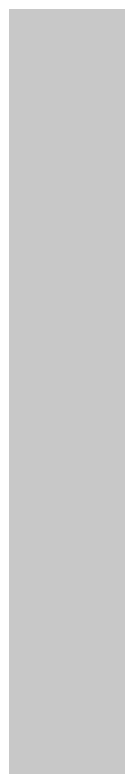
# Model space of a CAD drawing. Header units: millimetres. Extents: x -59 to 56, y -47 to 48.
# Drawn here: x -19.1139 to -19.0873, y -13.6436 to -13.4514 of the extents above; entities that cross this region are included whole.
import ezdxf

# ---------------------------------------------------------------- set-up
doc = ezdxf.new("R2010")
doc.units = ezdxf.units.MM
doc.layers.add('Bottom Layer', color=7, linetype='Continuous', true_color=0x0000ff)
doc.layers.add('Top Layer', color=7, linetype='Continuous', true_color=0xff0000)

msp = doc.modelspace()

# ---------------------------------------------------------------- hatches: boundary and pattern name
at = {"layer": 'Bottom Layer'}
msp.add_hatch(color=256, dxfattribs=at).paths.add_polyline_path([(-22.88723292587062, -39.64185928371857), (-45.774465921304355, 0), (-22.887232925870617, 39.64185928371857), (22.887232925870627, 39.64185928371857), (45.77446592130436, 0), (22.88723292587062, -39.64185928371857)])
at = {"layer": 'Top Layer'}
msp.add_hatch(color=256, dxfattribs=at).paths.add_polyline_path([(-22.88723292587062, -39.64185928371857), (-45.774465921304355, 0), (-22.887232925870617, 39.64185928371857), (22.887232925870627, 39.64185928371857), (45.77446592130436, 0), (22.88723292587062, -39.64185928371857)])

# ---------------------------------------------------------------- linework, layer by layer
at = {"layer": 'Bottom Layer', "const_width": 0.05080010160020321}
msp.add_lwpolyline([(-21.10182208617377, -15.320831446118445), (-20.39298333113223, -14.611991767293041), (-19.209495694119767, -13.928704861481304), (-19.20949560853875, -13.928704812071095), (-19.07840700825019, -13.797616211782536), (-19.030425250398032, -13.61854585364182), (-19.04262859937756, -13.525852215441526), (-19.07840700825019, -13.439475495501105), (-19.078407057679016, -13.439475409887887), (-19.578406958277498, -12.573450178271939), (-19.57840700825019, -12.573450091716667), (-19.70949560853875, -12.442361491428109), (-19.888565966679465, -12.394379733575951), (-19.981259604879757, -12.406583082555482), (-20.06763632482018, -12.442361491428109), (-20.067636405719465, -12.442361538135344), (-21.62587600860709, -13.34201159232444), (-21.70626221370337, -13.405009680711817), (-21.765598274465574, -13.488135687493502), (-21.76559827446673, -13.4881356874957), (-22.293097795335452, -14.509179400471833)], dxfattribs=at)
at = {"layer": 'Top Layer', "const_width": 0.05080010160020321}
msp.add_lwpolyline([(-19.13518669037338, 10.37295397450359), (-19.13518669037338, -20.853456895509435), (-19.135186690373384, -20.853456946913898), (-19.096506781499993, -21.04791398034493), (-18.986355720371545, -21.212766693193487), (-18.986355638509792, -21.21276677505522), (-16.65387700607759, -23.545245407487442)], dxfattribs=at)

doc.saveas('drawing.dxf')
